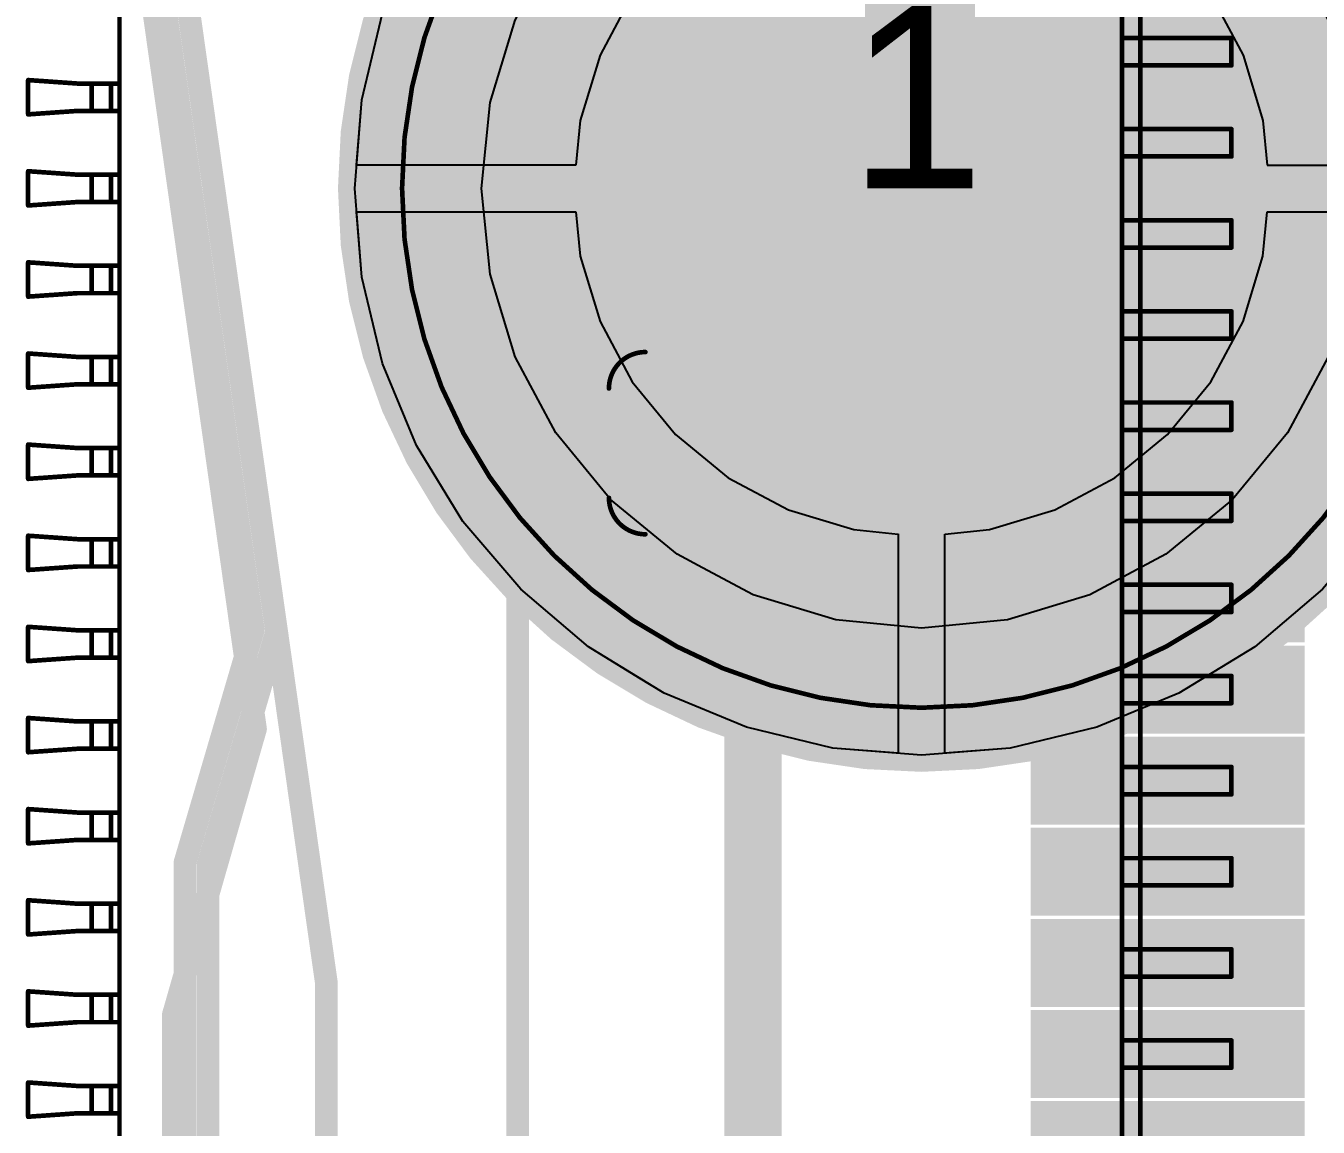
# Model space of a CAD drawing. Header units: millimetres. Extents: x 19.13 to 23.12, y 5.07 to 8.34.
# Drawn here: x 22.3392 to 22.6183, y 6.8809 to 7.1188 of the extents above; entities that cross this region are included whole.
import ezdxf

# ---------------------------------------------------------------- set-up
doc = ezdxf.new("R2010")
doc.units = ezdxf.units.MM
doc.header["$MEASUREMENT"] = 0
for name, color, linetype in [('BottomLayer', 5, 'Continuous'), ('BottomOverlay', 54, 'Continuous'), ('BottomPaste', 16, 'Continuous'), ('BottomSolder', 6, 'Continuous'), ('Mechanical10', 56, 'Continuous'), ('Mechanical15', 56, 'Continuous'), ('Mechanical32', 56, 'Continuous'), ('Mechanical5', 56, 'Continuous'), ('Mechanical6', 56, 'Continuous'), ('Mechanical8', 56, 'Continuous'), ('MidLayer1', 16, 'Continuous'), ('MidLayer2', 76, 'Continuous'), ('MidLayer3', 90, 'Continuous'), ('MidLayer4', 156, 'Continuous'), ('TopLayer', 1, 'Continuous'), ('TopOverlay', 2, 'Continuous'), ('TopPaste', 8, 'Continuous'), ('TopSolder', 216, 'Continuous')]:
    doc.layers.add(name, color=color, linetype=linetype)

# ---------------------------------------------------------------- blocks, each defined once
blk = doc.blocks.new('MEC_STANDOFF_PTH_620C380P_M3_BNM_15')
at = {"layer": 'BottomLayer', "const_width": 0.12205}
blk.add_lwpolyline([(-0.06102, 0, 1), (0.06102, 0, 1)], format="xyb", close=True, dxfattribs=at)
at = {"layer": 'BottomSolder', "const_width": 0.12605}
blk.add_lwpolyline([(-0.06302, 0, 1), (0.06302, 0, 1)], format="xyb", close=True, dxfattribs=at)
at = {"layer": 'Mechanical15'}
for points, const_width in [([(0.1122, 0, 1), (-0.1122, 0, 1)], 0.001), ([(-0.11245, 0, 1), (-0.11195, 0, 1)], 0.0005), ([(0.11195, 0, 1), (0.11245, 0, 1)], 0.0005)]:
    blk.add_lwpolyline(points, format="xyb", close=True, dxfattribs=dict(at, const_width=const_width))
at = {"layer": 'Mechanical5'}
for p, q in [((-0.03783, 0.11643), (-0.01915, 0.12092)), ((-0.01915, 0.12092), (0, 0.12242)), ((0, 0.12242), (0.01915, 0.12092)), ((0.01915, 0.12092), (0.03783, 0.11643)), ((-0.05558, 0.10908), (-0.03783, 0.11643)), ((0.03783, 0.11643), (0.05558, 0.10908)), ((-0.06104, 0.10573), (-0.05558, 0.10908)), ((0.05558, 0.10908), (0.07196, 0.09904)), ((-0.07196, 0.09904), (-0.06104, 0.10573)), ((-0.06104, 0.10573), (-0.06104, 0.10573)), ((-0.08657, 0.08657), (-0.07196, 0.09904)), ((0.07196, 0.09904), (0.08657, 0.08657)), ((-0.09904, 0.07196), (-0.08657, 0.08657)), ((0.08657, 0.08657), (0.09904, 0.07196)), ((-0.10908, 0.05558), (-0.09904, 0.07196)), ((0.09904, 0.07196), (0.10908, 0.05558)), ((-0.11643, 0.03783), (-0.10908, 0.05558)), ((0.10908, 0.05558), (0.11643, 0.03783)), ((-0.12092, 0.01915), (-0.11643, 0.03783)), ((0.11643, 0.03783), (0.12092, 0.01915)), ((-0.12242, 0), (-0.12092, 0.01915)), ((0.12092, 0.01915), (0.12242, 0)), ((-0.12092, -0.01915), (-0.12242, 0)), ((0.12242, 0), (0.12092, -0.01915)), ((0.12242, 0), (0.12242, 0)), ((-0.11643, -0.03783), (-0.12092, -0.01915)), ((0.12092, -0.01915), (0.11643, -0.03783)), ((-0.10908, -0.05558), (-0.11643, -0.03783)), ((0.11643, -0.03783), (0.10908, -0.05558)), ((-0.09904, -0.07196), (-0.10908, -0.05558)), ((0.10908, -0.05558), (0.09904, -0.07196)), ((-0.08657, -0.08657), (-0.09904, -0.07196)), ((0.09904, -0.07196), (0.08657, -0.08657)), ((-0.07196, -0.09904), (-0.08657, -0.08657)), ((0.08657, -0.08657), (0.07196, -0.09904)), ((-0.06104, -0.10573), (-0.07196, -0.09904)), ((0.07196, -0.09904), (0.05558, -0.10908)), ((-0.05558, -0.10908), (-0.06104, -0.10573)), ((-0.06104, -0.10573), (-0.06104, -0.10573)), ((-0.03783, -0.11643), (-0.05558, -0.10908)), ((0.05558, -0.10908), (0.03783, -0.11643)), ((-0.01915, -0.12092), (-0.03783, -0.11643)), ((0.03783, -0.11643), (0.01915, -0.12092)), ((0, -0.12242), (-0.01915, -0.12092)), ((0.01915, -0.12092), (0, -0.12242))]:
    blk.add_line(p, q, dxfattribs=at)
at = {"layer": 'Mechanical6'}
for p, q in [((-0.01854, 0.0932), (0, 0.09502)), ((0, 0.09502), (0.01854, 0.0932)), ((-0.03636, 0.08779), (-0.01854, 0.0932)), ((0.01854, 0.0932), (0.03636, 0.08779)), ((-0.04731, 0.08194), (-0.03636, 0.08779)), ((0.03636, 0.08779), (0.05279, 0.07901)), ((-0.05279, 0.07901), (-0.04731, 0.08194)), ((-0.04731, 0.08194), (-0.04731, 0.08194)), ((-0.06719, 0.06719), (-0.05279, 0.07901)), ((0.05279, 0.07901), (0.06719, 0.06719)), ((-0.07901, 0.05279), (-0.06719, 0.06719)), ((0.06719, 0.06719), (0.07901, 0.05279)), ((-0.08779, 0.03636), (-0.07901, 0.05279)), ((0.07901, 0.05279), (0.08779, 0.03636)), ((-0.0932, 0.01854), (-0.08779, 0.03636)), ((0.08779, 0.03636), (0.0932, 0.01854)), ((-0.09502, 0), (-0.0932, 0.01854)), ((0.0932, 0.01854), (0.09502, 0)), ((-0.0932, -0.01854), (-0.09502, 0)), ((0.09502, 0), (0.0932, -0.01854)), ((0.09502, 0), (0.09502, 0)), ((-0.08779, -0.03636), (-0.0932, -0.01854)), ((0.0932, -0.01854), (0.08779, -0.03636)), ((-0.07901, -0.05279), (-0.08779, -0.03636)), ((0.08779, -0.03636), (0.07901, -0.05279)), ((-0.06719, -0.06719), (-0.07901, -0.05279)), ((0.07901, -0.05279), (0.06719, -0.06719)), ((-0.05279, -0.07901), (-0.06719, -0.06719)), ((0.06719, -0.06719), (0.05279, -0.07901)), ((-0.04731, -0.08194), (-0.05279, -0.07901)), ((0.05279, -0.07901), (0.03636, -0.08779)), ((-0.03636, -0.08779), (-0.04731, -0.08194)), ((-0.04731, -0.08194), (-0.04731, -0.08194)), ((-0.01854, -0.0932), (-0.03636, -0.08779)), ((0.03636, -0.08779), (0.01854, -0.0932)), ((0, -0.09502), (-0.01854, -0.0932)), ((0.01854, -0.0932), (0, -0.09502))]:
    blk.add_line(p, q, dxfattribs=at)
at = {"layer": 'Mechanical8'}
for p, q in [((-0.01854, 0.0932), (0, 0.09502)), ((0, 0.09502), (0.01854, 0.0932)), ((-0.03636, 0.08779), (-0.01854, 0.0932)), ((0.01854, 0.0932), (0.03636, 0.08779)), ((-0.04731, 0.08194), (-0.03636, 0.08779)), ((0.03636, 0.08779), (0.05279, 0.07901)), ((-0.05279, 0.07901), (-0.04731, 0.08194)), ((-0.04731, 0.08194), (-0.04731, 0.08194)), ((-0.06719, 0.06719), (-0.05279, 0.07901)), ((0.05279, 0.07901), (0.06719, 0.06719)), ((-0.07901, 0.05279), (-0.06719, 0.06719)), ((0.06719, 0.06719), (0.07901, 0.05279)), ((-0.08779, 0.03636), (-0.07901, 0.05279)), ((0.07901, 0.05279), (0.08779, 0.03636)), ((-0.0932, 0.01854), (-0.08779, 0.03636)), ((0.08779, 0.03636), (0.0932, 0.01854)), ((-0.09502, 0), (-0.0932, 0.01854)), ((0.0932, 0.01854), (0.09502, 0)), ((-0.0932, -0.01854), (-0.09502, 0)), ((0.09502, 0), (0.0932, -0.01854)), ((0.09502, 0), (0.09502, 0)), ((-0.08779, -0.03636), (-0.0932, -0.01854)), ((0.0932, -0.01854), (0.08779, -0.03636)), ((-0.07901, -0.05279), (-0.08779, -0.03636)), ((0.08779, -0.03636), (0.07901, -0.05279)), ((-0.06719, -0.06719), (-0.07901, -0.05279)), ((0.07901, -0.05279), (0.06719, -0.06719)), ((-0.05279, -0.07901), (-0.06719, -0.06719)), ((0.06719, -0.06719), (0.05279, -0.07901)), ((-0.04731, -0.08194), (-0.05279, -0.07901)), ((0.05279, -0.07901), (0.03636, -0.08779)), ((-0.03636, -0.08779), (-0.04731, -0.08194)), ((-0.04731, -0.08194), (-0.04731, -0.08194)), ((-0.01854, -0.0932), (-0.03636, -0.08779)), ((0.03636, -0.08779), (0.01854, -0.0932)), ((0, -0.09502), (-0.01854, -0.0932)), ((0.01854, -0.0932), (0, -0.09502))]:
    blk.add_line(p, q, dxfattribs=at)
at = {"layer": 'MidLayer1', "const_width": 0.09449}
blk.add_lwpolyline([(-0.04724, 0, 1), (0.04724, 0, 1)], format="xyb", close=True, dxfattribs=at)
at = {"layer": 'MidLayer2', "const_width": 0.09449}
blk.add_lwpolyline([(-0.04724, 0, 1), (0.04724, 0, 1)], format="xyb", close=True, dxfattribs=at)
at = {"layer": 'MidLayer3', "const_width": 0.09449}
blk.add_lwpolyline([(-0.04724, 0, 1), (0.04724, 0, 1)], format="xyb", close=True, dxfattribs=at)
at = {"layer": 'MidLayer4', "const_width": 0.09449}
blk.add_lwpolyline([(-0.04724, 0, 1), (0.04724, 0, 1)], format="xyb", close=True, dxfattribs=at)
at = {"layer": 'TopLayer', "const_width": 0.09449}
blk.add_lwpolyline([(-0.04724, 0, 1), (0.04724, 0, 1)], format="xyb", close=True, dxfattribs=at)
at = {"layer": 'TopPaste'}
for p, q in [((-0.03783, 0.11643), (-0.01915, 0.12092)), ((-0.01915, 0.12092), (-0.00504, 0.12203)), ((-0.00504, 0.12203), (-0.00504, 0.12193)), ((-0.00504, 0.12193), (-0.00504, 0.07467)), ((0.00504, 0.12203), (0.00504, 0.12193)), ((0.01915, 0.12092), (0.00504, 0.12203)), ((0.00504, 0.12193), (0.00504, 0.07467)), ((0.03783, 0.11643), (0.01915, 0.12092)), ((-0.05558, 0.10908), (-0.03783, 0.11643)), ((0.05558, 0.10908), (0.03783, 0.11643)), ((-0.07196, 0.09904), (-0.05558, 0.10908)), ((0.07196, 0.09904), (0.05558, 0.10908)), ((-0.08657, 0.08657), (-0.07196, 0.09904)), ((0.08657, 0.08657), (0.07196, 0.09904)), ((-0.09904, 0.07196), (-0.08657, 0.08657)), ((0.09904, 0.07196), (0.08657, 0.08657)), ((-0.01466, 0.07372), (-0.02876, 0.06944)), ((-0.00504, 0.07467), (-0.01466, 0.07372)), ((0.00504, 0.07467), (0.01466, 0.07372)), ((0.01466, 0.07372), (0.02876, 0.06944)), ((-0.10908, 0.05558), (-0.09904, 0.07196)), ((0.10908, 0.05558), (0.09904, 0.07196)), ((-0.02876, 0.06944), (-0.04176, 0.0625)), ((0.02876, 0.06944), (0.04176, 0.0625)), ((-0.04176, 0.0625), (-0.05315, 0.05315)), ((0.04176, 0.0625), (0.05315, 0.05315)), ((-0.11643, 0.03783), (-0.10908, 0.05558)), ((-0.05315, 0.05315), (-0.0625, 0.04176)), ((0.05315, 0.05315), (0.0625, 0.04176)), ((0.11643, 0.03783), (0.10908, 0.05558)), ((-0.0625, 0.04176), (-0.06944, 0.02876)), ((0.0625, 0.04176), (0.06944, 0.02876)), ((-0.12092, 0.01915), (-0.11643, 0.03783)), ((0.12092, 0.01915), (0.11643, 0.03783)), ((-0.06944, 0.02876), (-0.07372, 0.01466)), ((0.06944, 0.02876), (0.07372, 0.01466)), ((-0.12203, 0.00504), (-0.12092, 0.01915)), ((0.12203, 0.00504), (0.12092, 0.01915)), ((-0.07372, 0.01466), (-0.07467, 0.00504)), ((0.07372, 0.01466), (0.07467, 0.00504)), ((-0.07465, 0.00504), (-0.12203, 0.00504)), ((-0.07467, 0.00504), (-0.07465, 0.00504)), ((0.07467, 0.00504), (0.07465, 0.00504)), ((0.07465, 0.00504), (0.12203, 0.00504)), ((-0.12203, -0.00504), (-0.12193, -0.00504)), ((-0.12092, -0.01915), (-0.12203, -0.00504)), ((-0.12193, -0.00504), (-0.07467, -0.00504)), ((-0.07467, -0.00504), (-0.07372, -0.01466)), ((0.07372, -0.01466), (0.07467, -0.00504)), ((0.07467, -0.00504), (0.07465, -0.00504)), ((0.07465, -0.00504), (0.12203, -0.00504)), ((0.12203, -0.00504), (0.12092, -0.01915)), ((-0.07372, -0.01466), (-0.06944, -0.02876)), ((0.06944, -0.02876), (0.07372, -0.01466)), ((-0.11643, -0.03783), (-0.12092, -0.01915)), ((0.12092, -0.01915), (0.11643, -0.03783)), ((-0.06944, -0.02876), (-0.0625, -0.04176)), ((0.0625, -0.04176), (0.06944, -0.02876)), ((-0.10908, -0.05558), (-0.11643, -0.03783)), ((0.11643, -0.03783), (0.10908, -0.05558)), ((-0.0625, -0.04176), (-0.05315, -0.05315)), ((0.05315, -0.05315), (0.0625, -0.04176)), ((-0.09904, -0.07196), (-0.10908, -0.05558)), ((-0.05315, -0.05315), (-0.04176, -0.0625)), ((0.04176, -0.0625), (0.05315, -0.05315)), ((0.10908, -0.05558), (0.09904, -0.07196)), ((-0.04176, -0.0625), (-0.02876, -0.06944)), ((0.02876, -0.06944), (0.04176, -0.0625)), ((-0.02876, -0.06944), (-0.01466, -0.07372)), ((0.01466, -0.07372), (0.02876, -0.06944)), ((-0.08657, -0.08657), (-0.09904, -0.07196)), ((0.09904, -0.07196), (0.08657, -0.08657)), ((-0.01466, -0.07372), (-0.00504, -0.07467)), ((-0.00504, -0.07467), (-0.00504, -0.07465)), ((-0.00504, -0.07465), (-0.00504, -0.12203)), ((0.00504, -0.07467), (0.01466, -0.07372)), ((0.00504, -0.12193), (0.00504, -0.07467)), ((-0.07196, -0.09904), (-0.08657, -0.08657)), ((0.08657, -0.08657), (0.07196, -0.09904)), ((-0.05558, -0.10908), (-0.07196, -0.09904)), ((0.07196, -0.09904), (0.05558, -0.10908)), ((-0.03783, -0.11643), (-0.05558, -0.10908)), ((0.05558, -0.10908), (0.03783, -0.11643)), ((-0.01915, -0.12092), (-0.03783, -0.11643)), ((0.03783, -0.11643), (0.01915, -0.12092)), ((-0.00504, -0.12203), (-0.01915, -0.12092)), ((0.01915, -0.12092), (0.00504, -0.12203)), ((0.00504, -0.12203), (0.00504, -0.12193))]:
    blk.add_line(p, q, dxfattribs=at)
at = {"layer": 'TopSolder', "const_width": 0.09849}
blk.add_lwpolyline([(-0.04924, 0, 1), (0.04924, 0, 1)], format="xyb", close=True, dxfattribs=at)
at = {"layer": 'Mechanical32'}
blk.add_text('1', height=0.03937, rotation=360, dxfattribs=at).set_placement((-0.01575, 0))
blk = doc.blocks.new('CON_MINIPEX_075_SMT_RA_M2_KEYM_B_B_104')
at = {"layer": 'BottomLayer'}
for points in [[(-0.03504, 1.70079), (-0.03504, 1.64961), (-0.02402, 1.70079), (-0.02402, 1.64961)], [(-0.01535, 1.70079), (-0.01535, 1.64961), (-0.00433, 1.70079), (-0.00433, 1.64961)], [(0.00433, 1.70079), (0.00433, 1.64961), (0.01535, 1.70079), (0.01535, 1.64961)], [(0.02402, 1.70079), (0.02402, 1.64961), (0.03504, 1.70079), (0.03504, 1.64961)], [(0.0437, 1.70079), (0.0437, 1.64961), (0.05472, 1.70079), (0.05472, 1.64961)], [(0.06339, 1.70079), (0.06339, 1.64961), (0.07441, 1.70079), (0.07441, 1.64961)], [(0.08307, 1.70079), (0.08307, 1.64961), (0.09409, 1.70079), (0.09409, 1.64961)], [(0.10276, 1.70079), (0.10276, 1.64961), (0.11378, 1.70079), (0.11378, 1.64961)], [(0.12244, 1.70079), (0.12244, 1.64961), (0.13346, 1.70079), (0.13346, 1.64961)], [(0.14213, 1.70079), (0.14213, 1.64961), (0.15315, 1.70079), (0.15315, 1.64961)], [(0.16181, 1.70079), (0.16181, 1.64961), (0.17283, 1.70079), (0.17283, 1.64961)], [(0.1815, 1.70079), (0.1815, 1.64961), (0.19252, 1.70079), (0.19252, 1.64961)], [(0.20118, 1.70079), (0.20118, 1.64961), (0.2122, 1.70079), (0.2122, 1.64961)]]:
    blk.add_solid(points, dxfattribs=at)
at = {"layer": 'BottomPaste'}
for points in [[(-0.03504, 1.70079), (-0.03504, 1.64961), (-0.02402, 1.70079), (-0.02402, 1.64961)], [(-0.01535, 1.70079), (-0.01535, 1.64961), (-0.00433, 1.70079), (-0.00433, 1.64961)], [(0.00433, 1.70079), (0.00433, 1.64961), (0.01535, 1.70079), (0.01535, 1.64961)], [(0.02402, 1.70079), (0.02402, 1.64961), (0.03504, 1.70079), (0.03504, 1.64961)], [(0.0437, 1.70079), (0.0437, 1.64961), (0.05472, 1.70079), (0.05472, 1.64961)], [(0.06339, 1.70079), (0.06339, 1.64961), (0.07441, 1.70079), (0.07441, 1.64961)], [(0.08307, 1.70079), (0.08307, 1.64961), (0.09409, 1.70079), (0.09409, 1.64961)], [(0.10276, 1.70079), (0.10276, 1.64961), (0.11378, 1.70079), (0.11378, 1.64961)], [(0.12244, 1.70079), (0.12244, 1.64961), (0.13346, 1.70079), (0.13346, 1.64961)], [(0.14213, 1.70079), (0.14213, 1.64961), (0.15315, 1.70079), (0.15315, 1.64961)], [(0.16181, 1.70079), (0.16181, 1.64961), (0.17283, 1.70079), (0.17283, 1.64961)], [(0.1815, 1.70079), (0.1815, 1.64961), (0.19252, 1.70079), (0.19252, 1.64961)], [(0.20118, 1.70079), (0.20118, 1.64961), (0.2122, 1.70079), (0.2122, 1.64961)]]:
    blk.add_solid(points, dxfattribs=at)
at = {"layer": 'BottomSolder'}
for points in [[(-0.03904, 1.70479), (-0.03904, 1.64561), (-0.02002, 1.70479), (-0.02002, 1.64561)], [(-0.01935, 1.70479), (-0.01935, 1.64561), (-0.00033, 1.70479), (-0.00033, 1.64561)], [(0.00033, 1.70479), (0.00033, 1.64561), (0.01935, 1.70479), (0.01935, 1.64561)], [(0.02002, 1.70479), (0.02002, 1.64561), (0.03904, 1.70479), (0.03904, 1.64561)], [(0.0397, 1.70479), (0.0397, 1.64561), (0.05872, 1.70479), (0.05872, 1.64561)], [(0.05939, 1.70479), (0.05939, 1.64561), (0.07841, 1.70479), (0.07841, 1.64561)], [(0.07907, 1.70479), (0.07907, 1.64561), (0.09809, 1.70479), (0.09809, 1.64561)], [(0.09876, 1.70479), (0.09876, 1.64561), (0.11778, 1.70479), (0.11778, 1.64561)], [(0.11844, 1.70479), (0.11844, 1.64561), (0.13746, 1.70479), (0.13746, 1.64561)], [(0.13813, 1.70479), (0.13813, 1.64561), (0.15715, 1.70479), (0.15715, 1.64561)], [(0.15781, 1.70479), (0.15781, 1.64561), (0.17683, 1.70479), (0.17683, 1.64561)], [(0.1775, 1.70479), (0.1775, 1.64561), (0.19652, 1.70479), (0.19652, 1.64561)], [(0.19718, 1.70479), (0.19718, 1.64561), (0.2162, 1.70479), (0.2162, 1.64561)]]:
    blk.add_solid(points, dxfattribs=at)
at = {"layer": 'Mechanical15', "const_width": 0.001}
for points in [[(-0.03248, 1.68898), (-0.02657, 1.68898)], [(-0.03248, 1.68898), (-0.03248, 1.66535)], [(-0.02657, 1.68898), (-0.02657, 1.66535)], [(-0.0128, 1.68898), (-0.00689, 1.68898)], [(-0.0128, 1.68898), (-0.0128, 1.66535)], [(-0.00689, 1.68898), (-0.00689, 1.66535)], [(0.00689, 1.68898), (0.0128, 1.68898)], [(0.00689, 1.68898), (0.00689, 1.66535)], [(0.0128, 1.68898), (0.0128, 1.66535)], [(0.02657, 1.68898), (0.03248, 1.68898)], [(0.02657, 1.68898), (0.02657, 1.66535)], [(0.03248, 1.68898), (0.03248, 1.66535)], [(0.04626, 1.68898), (0.05217, 1.68898)], [(0.04626, 1.68898), (0.04626, 1.66535)], [(0.05217, 1.68898), (0.05217, 1.66535)], [(0.06594, 1.68898), (0.07185, 1.68898)], [(0.06594, 1.68898), (0.06594, 1.66535)], [(0.07185, 1.68898), (0.07185, 1.66535)], [(0.08563, 1.68898), (0.09154, 1.68898)], [(0.08563, 1.68898), (0.08563, 1.66535)], [(0.09154, 1.68898), (0.09154, 1.66535)], [(0.10532, 1.68898), (0.11122, 1.68898)], [(0.10532, 1.68898), (0.10532, 1.66535)], [(0.11122, 1.68898), (0.11122, 1.66535)], [(0.125, 1.68898), (0.13091, 1.68898)], [(0.125, 1.68898), (0.125, 1.66535)], [(0.13091, 1.68898), (0.13091, 1.66535)], [(0.14469, 1.68898), (0.15059, 1.68898)], [(0.14469, 1.68898), (0.14469, 1.66535)], [(0.15059, 1.68898), (0.15059, 1.66535)], [(0.16437, 1.68898), (0.17028, 1.68898)], [(0.16437, 1.68898), (0.16437, 1.66535)], [(0.17028, 1.68898), (0.17028, 1.66535)], [(0.18406, 1.68898), (0.18996, 1.68898)], [(0.18406, 1.68898), (0.18406, 1.66535)], [(0.18996, 1.68898), (0.18996, 1.66535)], [(-0.43504, 1.66929), (0.43504, 1.66929)], [(-0.03248, 1.66929), (-0.02657, 1.66929)], [(-0.0128, 1.66929), (-0.00689, 1.66929)], [(0.00689, 1.66929), (0.0128, 1.66929)], [(0.02657, 1.66929), (0.03248, 1.66929)], [(0.04626, 1.66929), (0.05217, 1.66929)], [(0.06594, 1.66929), (0.07185, 1.66929)], [(0.08563, 1.66929), (0.09154, 1.66929)], [(0.10532, 1.66929), (0.11122, 1.66929)], [(0.125, 1.66929), (0.13091, 1.66929)], [(0.14469, 1.66929), (0.15059, 1.66929)], [(0.16437, 1.66929), (0.17028, 1.66929)], [(0.18406, 1.66929), (0.18996, 1.66929)], [(-0.4311, 1.66535), (0.4311, 1.66535)], [(-0.4311, 1.44882), (0.4311, 1.44882)], [(-0.02264, 1.44882), (-0.02264, 1.43976)], [(-0.01673, 1.44882), (-0.01673, 1.43976)], [(-0.00295, 1.44882), (-0.00295, 1.43976)], [(0.00295, 1.44882), (0.00295, 1.43976)], [(0.01673, 1.44882), (0.01673, 1.43976)], [(0.02264, 1.44882), (0.02264, 1.43976)], [(0.03642, 1.44882), (0.03642, 1.43976)], [(0.04232, 1.44882), (0.04232, 1.43976)], [(0.0561, 1.44882), (0.0561, 1.43976)], [(0.06201, 1.44882), (0.06201, 1.43976)], [(0.07579, 1.44882), (0.07579, 1.43976)], [(0.08169, 1.44882), (0.08169, 1.43976)], [(0.09547, 1.44882), (0.09547, 1.43976)], [(0.10138, 1.44882), (0.10138, 1.43976)], [(0.11516, 1.44882), (0.11516, 1.43976)], [(0.12106, 1.44882), (0.12106, 1.43976)], [(0.13484, 1.44882), (0.13484, 1.43976)], [(0.14075, 1.44882), (0.14075, 1.43976)], [(0.15453, 1.44882), (0.15453, 1.43976)], [(0.16043, 1.44882), (0.16043, 1.43976)], [(0.17421, 1.44882), (0.17421, 1.43976)], [(0.18012, 1.44882), (0.18012, 1.43976)], [(0.1939, 1.44882), (0.1939, 1.43976)], [(0.1998, 1.44882), (0.1998, 1.43976)], [(-0.02264, 1.44697), (-0.01673, 1.44697)], [(-0.00295, 1.44697), (0.00295, 1.44697)], [(0.01673, 1.44697), (0.02264, 1.44697)], [(0.03642, 1.44697), (0.04232, 1.44697)], [(0.0561, 1.44697), (0.06201, 1.44697)], [(0.07579, 1.44697), (0.08169, 1.44697)], [(0.09547, 1.44697), (0.10138, 1.44697)], [(0.11516, 1.44697), (0.12106, 1.44697)], [(0.13484, 1.44697), (0.14075, 1.44697)], [(0.15453, 1.44697), (0.16043, 1.44697)], [(0.17421, 1.44697), (0.18012, 1.44697)], [(0.1939, 1.44697), (0.1998, 1.44697)], [(-0.02264, 1.44283), (-0.01673, 1.44283)], [(-0.00295, 1.44283), (0.00295, 1.44283)], [(0.01673, 1.44283), (0.02264, 1.44283)], [(0.03642, 1.44283), (0.04232, 1.44283)], [(0.0561, 1.44283), (0.06201, 1.44283)], [(0.07579, 1.44283), (0.08169, 1.44283)], [(0.09547, 1.44283), (0.10138, 1.44283)], [(0.11516, 1.44283), (0.12106, 1.44283)], [(0.13484, 1.44283), (0.14075, 1.44283)], [(0.15453, 1.44283), (0.16043, 1.44283)], [(0.17421, 1.44283), (0.18012, 1.44283)], [(0.1939, 1.44283), (0.1998, 1.44283)], [(-0.02264, 1.43976), (-0.02339, 1.42909)], [(-0.01673, 1.43976), (-0.01598, 1.42909)], [(-0.00295, 1.43976), (-0.0037, 1.42909)], [(0.00295, 1.43976), (0.0037, 1.42909)], [(0.01673, 1.43976), (0.01598, 1.42909)], [(0.02264, 1.43976), (0.02339, 1.42909)], [(0.03642, 1.43976), (0.03567, 1.42909)], [(0.04232, 1.43976), (0.04307, 1.42909)], [(0.0561, 1.43976), (0.05535, 1.42909)], [(0.06201, 1.43976), (0.06276, 1.42909)], [(0.07579, 1.43976), (0.07504, 1.42909)], [(0.08169, 1.43976), (0.08244, 1.42909)], [(0.09547, 1.43976), (0.09472, 1.42909)], [(0.10138, 1.43976), (0.10213, 1.42909)], [(0.11516, 1.43976), (0.11441, 1.42909)], [(0.12106, 1.43976), (0.12181, 1.42909)], [(0.13484, 1.43976), (0.13409, 1.42909)], [(0.14075, 1.43976), (0.1415, 1.42909)], [(0.15453, 1.43976), (0.15378, 1.42909)], [(0.16043, 1.43976), (0.16118, 1.42909)], [(0.17421, 1.43976), (0.17346, 1.42909)], [(0.18012, 1.43976), (0.18087, 1.42909)], [(0.1939, 1.43976), (0.19315, 1.42909)], [(0.1998, 1.43976), (0.20055, 1.42909)], [(-0.02339, 1.42909), (-0.01598, 1.42909)], [(-0.0037, 1.42909), (0.0037, 1.42909)], [(0.01598, 1.42909), (0.02339, 1.42909)], [(0.03567, 1.42909), (0.04307, 1.42909)], [(0.05535, 1.42909), (0.06276, 1.42909)], [(0.07504, 1.42909), (0.08244, 1.42909)], [(0.09472, 1.42909), (0.10213, 1.42909)], [(0.11441, 1.42909), (0.12181, 1.42909)], [(0.13409, 1.42909), (0.1415, 1.42909)], [(0.15378, 1.42909), (0.16118, 1.42909)], [(0.17346, 1.42909), (0.18087, 1.42909)], [(0.19315, 1.42909), (0.20055, 1.42909)]]:
    blk.add_lwpolyline(points, dxfattribs=at)
at = {"layer": 'Mechanical15', "const_width": 0.0005}
for points in [[(-0.03273, 1.68898, 1), (-0.03223, 1.68898, 1)], [(-0.03273, 1.68898, 1), (-0.03223, 1.68898, 1)], [(-0.02682, 1.68898, 1), (-0.02632, 1.68898, 1)], [(-0.02682, 1.68898, 1), (-0.02632, 1.68898, 1)], [(-0.01305, 1.68898, 1), (-0.01255, 1.68898, 1)], [(-0.01305, 1.68898, 1), (-0.01255, 1.68898, 1)], [(-0.00714, 1.68898, 1), (-0.00664, 1.68898, 1)], [(-0.00714, 1.68898, 1), (-0.00664, 1.68898, 1)], [(0.00664, 1.68898, 1), (0.00714, 1.68898, 1)], [(0.00664, 1.68898, 1), (0.00714, 1.68898, 1)], [(0.01255, 1.68898, 1), (0.01305, 1.68898, 1)], [(0.01255, 1.68898, 1), (0.01305, 1.68898, 1)], [(0.02632, 1.68898, 1), (0.02682, 1.68898, 1)], [(0.02632, 1.68898, 1), (0.02682, 1.68898, 1)], [(0.03223, 1.68898, 1), (0.03273, 1.68898, 1)], [(0.03223, 1.68898, 1), (0.03273, 1.68898, 1)], [(0.04601, 1.68898, 1), (0.04651, 1.68898, 1)], [(0.04601, 1.68898, 1), (0.04651, 1.68898, 1)], [(0.05192, 1.68898, 1), (0.05242, 1.68898, 1)], [(0.05192, 1.68898, 1), (0.05242, 1.68898, 1)], [(0.06569, 1.68898, 1), (0.06619, 1.68898, 1)], [(0.06569, 1.68898, 1), (0.06619, 1.68898, 1)], [(0.0716, 1.68898, 1), (0.0721, 1.68898, 1)], [(0.0716, 1.68898, 1), (0.0721, 1.68898, 1)], [(0.08538, 1.68898, 1), (0.08588, 1.68898, 1)], [(0.08538, 1.68898, 1), (0.08588, 1.68898, 1)], [(0.09129, 1.68898, 1), (0.09179, 1.68898, 1)], [(0.09129, 1.68898, 1), (0.09179, 1.68898, 1)], [(0.10507, 1.68898, 1), (0.10557, 1.68898, 1)], [(0.10507, 1.68898, 1), (0.10557, 1.68898, 1)], [(0.11097, 1.68898, 1), (0.11147, 1.68898, 1)], [(0.11097, 1.68898, 1), (0.11147, 1.68898, 1)], [(0.12475, 1.68898, 1), (0.12525, 1.68898, 1)], [(0.12475, 1.68898, 1), (0.12525, 1.68898, 1)], [(0.13066, 1.68898, 1), (0.13116, 1.68898, 1)], [(0.13066, 1.68898, 1), (0.13116, 1.68898, 1)], [(0.14444, 1.68898, 1), (0.14494, 1.68898, 1)], [(0.14444, 1.68898, 1), (0.14494, 1.68898, 1)], [(0.15034, 1.68898, 1), (0.15084, 1.68898, 1)], [(0.15034, 1.68898, 1), (0.15084, 1.68898, 1)], [(0.16412, 1.68898, 1), (0.16462, 1.68898, 1)], [(0.16412, 1.68898, 1), (0.16462, 1.68898, 1)], [(0.17003, 1.68898, 1), (0.17053, 1.68898, 1)], [(0.17003, 1.68898, 1), (0.17053, 1.68898, 1)], [(0.18381, 1.68898, 1), (0.18431, 1.68898, 1)], [(0.18381, 1.68898, 1), (0.18431, 1.68898, 1)], [(0.18971, 1.68898, 1), (0.19021, 1.68898, 1)], [(0.18971, 1.68898, 1), (0.19021, 1.68898, 1)], [(-0.03273, 1.66929, 1), (-0.03223, 1.66929, 1)], [(-0.02682, 1.66929, 1), (-0.02632, 1.66929, 1)], [(-0.01305, 1.66929, 1), (-0.01255, 1.66929, 1)], [(-0.00714, 1.66929, 1), (-0.00664, 1.66929, 1)], [(0.00664, 1.66929, 1), (0.00714, 1.66929, 1)], [(0.01255, 1.66929, 1), (0.01305, 1.66929, 1)], [(0.02632, 1.66929, 1), (0.02682, 1.66929, 1)], [(0.03223, 1.66929, 1), (0.03273, 1.66929, 1)], [(0.04601, 1.66929, 1), (0.04651, 1.66929, 1)], [(0.05192, 1.66929, 1), (0.05242, 1.66929, 1)], [(0.06569, 1.66929, 1), (0.06619, 1.66929, 1)], [(0.0716, 1.66929, 1), (0.0721, 1.66929, 1)], [(0.08538, 1.66929, 1), (0.08588, 1.66929, 1)], [(0.09129, 1.66929, 1), (0.09179, 1.66929, 1)], [(0.10507, 1.66929, 1), (0.10557, 1.66929, 1)], [(0.11097, 1.66929, 1), (0.11147, 1.66929, 1)], [(0.12475, 1.66929, 1), (0.12525, 1.66929, 1)], [(0.13066, 1.66929, 1), (0.13116, 1.66929, 1)], [(0.14444, 1.66929, 1), (0.14494, 1.66929, 1)], [(0.15034, 1.66929, 1), (0.15084, 1.66929, 1)], [(0.16412, 1.66929, 1), (0.16462, 1.66929, 1)], [(0.17003, 1.66929, 1), (0.17053, 1.66929, 1)], [(0.18381, 1.66929, 1), (0.18431, 1.66929, 1)], [(0.18971, 1.66929, 1), (0.19021, 1.66929, 1)], [(-0.03273, 1.66535, 1), (-0.03223, 1.66535, 1)], [(-0.02682, 1.66535, 1), (-0.02632, 1.66535, 1)], [(-0.01305, 1.66535, 1), (-0.01255, 1.66535, 1)], [(-0.00714, 1.66535, 1), (-0.00664, 1.66535, 1)], [(0.00664, 1.66535, 1), (0.00714, 1.66535, 1)], [(0.01255, 1.66535, 1), (0.01305, 1.66535, 1)], [(0.02632, 1.66535, 1), (0.02682, 1.66535, 1)], [(0.03223, 1.66535, 1), (0.03273, 1.66535, 1)], [(0.04601, 1.66535, 1), (0.04651, 1.66535, 1)], [(0.05192, 1.66535, 1), (0.05242, 1.66535, 1)], [(0.06569, 1.66535, 1), (0.06619, 1.66535, 1)], [(0.0716, 1.66535, 1), (0.0721, 1.66535, 1)], [(0.08538, 1.66535, 1), (0.08588, 1.66535, 1)], [(0.09129, 1.66535, 1), (0.09179, 1.66535, 1)], [(0.10507, 1.66535, 1), (0.10557, 1.66535, 1)], [(0.11097, 1.66535, 1), (0.11147, 1.66535, 1)], [(0.12475, 1.66535, 1), (0.12525, 1.66535, 1)], [(0.13066, 1.66535, 1), (0.13116, 1.66535, 1)], [(0.14444, 1.66535, 1), (0.14494, 1.66535, 1)], [(0.15034, 1.66535, 1), (0.15084, 1.66535, 1)], [(0.16412, 1.66535, 1), (0.16462, 1.66535, 1)], [(0.17003, 1.66535, 1), (0.17053, 1.66535, 1)], [(0.18381, 1.66535, 1), (0.18431, 1.66535, 1)], [(0.18971, 1.66535, 1), (0.19021, 1.66535, 1)], [(-0.02289, 1.44882, 1), (-0.02239, 1.44882, 1)], [(-0.01698, 1.44882, 1), (-0.01648, 1.44882, 1)], [(-0.0032, 1.44882, 1), (-0.0027, 1.44882, 1)], [(0.0027, 1.44882, 1), (0.0032, 1.44882, 1)], [(0.01648, 1.44882, 1), (0.01698, 1.44882, 1)], [(0.02239, 1.44882, 1), (0.02289, 1.44882, 1)], [(0.03617, 1.44882, 1), (0.03667, 1.44882, 1)], [(0.04207, 1.44882, 1), (0.04257, 1.44882, 1)], [(0.05585, 1.44882, 1), (0.05635, 1.44882, 1)], [(0.06176, 1.44882, 1), (0.06226, 1.44882, 1)], [(0.07554, 1.44882, 1), (0.07604, 1.44882, 1)], [(0.08144, 1.44882, 1), (0.08194, 1.44882, 1)], [(0.09522, 1.44882, 1), (0.09572, 1.44882, 1)], [(0.10113, 1.44882, 1), (0.10163, 1.44882, 1)], [(0.11491, 1.44882, 1), (0.11541, 1.44882, 1)], [(0.12081, 1.44882, 1), (0.12131, 1.44882, 1)], [(0.13459, 1.44882, 1), (0.13509, 1.44882, 1)], [(0.1405, 1.44882, 1), (0.141, 1.44882, 1)], [(0.15428, 1.44882, 1), (0.15478, 1.44882, 1)], [(0.16018, 1.44882, 1), (0.16068, 1.44882, 1)], [(0.17396, 1.44882, 1), (0.17446, 1.44882, 1)], [(0.17987, 1.44882, 1), (0.18037, 1.44882, 1)], [(0.19365, 1.44882, 1), (0.19415, 1.44882, 1)], [(0.19955, 1.44882, 1), (0.20005, 1.44882, 1)], [(-0.02289, 1.44697, 1), (-0.02239, 1.44697, 1)], [(-0.01698, 1.44697, 1), (-0.01648, 1.44697, 1)], [(-0.0032, 1.44697, 1), (-0.0027, 1.44697, 1)], [(0.0027, 1.44697, 1), (0.0032, 1.44697, 1)], [(0.01648, 1.44697, 1), (0.01698, 1.44697, 1)], [(0.02239, 1.44697, 1), (0.02289, 1.44697, 1)], [(0.03617, 1.44697, 1), (0.03667, 1.44697, 1)], [(0.04207, 1.44697, 1), (0.04257, 1.44697, 1)], [(0.05585, 1.44697, 1), (0.05635, 1.44697, 1)], [(0.06176, 1.44697, 1), (0.06226, 1.44697, 1)], [(0.07554, 1.44697, 1), (0.07604, 1.44697, 1)], [(0.08144, 1.44697, 1), (0.08194, 1.44697, 1)], [(0.09522, 1.44697, 1), (0.09572, 1.44697, 1)], [(0.10113, 1.44697, 1), (0.10163, 1.44697, 1)], [(0.11491, 1.44697, 1), (0.11541, 1.44697, 1)], [(0.12081, 1.44697, 1), (0.12131, 1.44697, 1)], [(0.13459, 1.44697, 1), (0.13509, 1.44697, 1)], [(0.1405, 1.44697, 1), (0.141, 1.44697, 1)], [(0.15428, 1.44697, 1), (0.15478, 1.44697, 1)], [(0.16018, 1.44697, 1), (0.16068, 1.44697, 1)], [(0.17396, 1.44697, 1), (0.17446, 1.44697, 1)], [(0.17987, 1.44697, 1), (0.18037, 1.44697, 1)], [(0.19365, 1.44697, 1), (0.19415, 1.44697, 1)], [(0.19955, 1.44697, 1), (0.20005, 1.44697, 1)], [(-0.02289, 1.44283, 1), (-0.02239, 1.44283, 1)], [(-0.01698, 1.44283, 1), (-0.01648, 1.44283, 1)], [(-0.0032, 1.44283, 1), (-0.0027, 1.44283, 1)], [(0.0027, 1.44283, 1), (0.0032, 1.44283, 1)], [(0.01648, 1.44283, 1), (0.01698, 1.44283, 1)], [(0.02239, 1.44283, 1), (0.02289, 1.44283, 1)], [(0.03617, 1.44283, 1), (0.03667, 1.44283, 1)], [(0.04207, 1.44283, 1), (0.04257, 1.44283, 1)], [(0.05585, 1.44283, 1), (0.05635, 1.44283, 1)], [(0.06176, 1.44283, 1), (0.06226, 1.44283, 1)], [(0.07554, 1.44283, 1), (0.07604, 1.44283, 1)], [(0.08144, 1.44283, 1), (0.08194, 1.44283, 1)], [(0.09522, 1.44283, 1), (0.09572, 1.44283, 1)], [(0.10113, 1.44283, 1), (0.10163, 1.44283, 1)], [(0.11491, 1.44283, 1), (0.11541, 1.44283, 1)], [(0.12081, 1.44283, 1), (0.12131, 1.44283, 1)], [(0.13459, 1.44283, 1), (0.13509, 1.44283, 1)], [(0.1405, 1.44283, 1), (0.141, 1.44283, 1)], [(0.15428, 1.44283, 1), (0.15478, 1.44283, 1)], [(0.16018, 1.44283, 1), (0.16068, 1.44283, 1)], [(0.17396, 1.44283, 1), (0.17446, 1.44283, 1)], [(0.17987, 1.44283, 1), (0.18037, 1.44283, 1)], [(0.19365, 1.44283, 1), (0.19415, 1.44283, 1)], [(0.19955, 1.44283, 1), (0.20005, 1.44283, 1)], [(-0.02289, 1.43976, 1), (-0.02239, 1.43976, 1)], [(-0.02289, 1.43976, 1), (-0.02239, 1.43976, 1)], [(-0.01698, 1.43976, 1), (-0.01648, 1.43976, 1)], [(-0.01698, 1.43976, 1), (-0.01648, 1.43976, 1)], [(-0.0032, 1.43976, 1), (-0.0027, 1.43976, 1)], [(-0.0032, 1.43976, 1), (-0.0027, 1.43976, 1)], [(0.0027, 1.43976, 1), (0.0032, 1.43976, 1)], [(0.0027, 1.43976, 1), (0.0032, 1.43976, 1)], [(0.01648, 1.43976, 1), (0.01698, 1.43976, 1)], [(0.01648, 1.43976, 1), (0.01698, 1.43976, 1)], [(0.02239, 1.43976, 1), (0.02289, 1.43976, 1)], [(0.02239, 1.43976, 1), (0.02289, 1.43976, 1)], [(0.03617, 1.43976, 1), (0.03667, 1.43976, 1)], [(0.03617, 1.43976, 1), (0.03667, 1.43976, 1)], [(0.04207, 1.43976, 1), (0.04257, 1.43976, 1)], [(0.04207, 1.43976, 1), (0.04257, 1.43976, 1)], [(0.05585, 1.43976, 1), (0.05635, 1.43976, 1)], [(0.05585, 1.43976, 1), (0.05635, 1.43976, 1)], [(0.06176, 1.43976, 1), (0.06226, 1.43976, 1)], [(0.06176, 1.43976, 1), (0.06226, 1.43976, 1)], [(0.07554, 1.43976, 1), (0.07604, 1.43976, 1)], [(0.07554, 1.43976, 1), (0.07604, 1.43976, 1)], [(0.08144, 1.43976, 1), (0.08194, 1.43976, 1)], [(0.08144, 1.43976, 1), (0.08194, 1.43976, 1)], [(0.09522, 1.43976, 1), (0.09572, 1.43976, 1)], [(0.09522, 1.43976, 1), (0.09572, 1.43976, 1)], [(0.10113, 1.43976, 1), (0.10163, 1.43976, 1)], [(0.10113, 1.43976, 1), (0.10163, 1.43976, 1)], [(0.11491, 1.43976, 1), (0.11541, 1.43976, 1)], [(0.11491, 1.43976, 1), (0.11541, 1.43976, 1)], [(0.12081, 1.43976, 1), (0.12131, 1.43976, 1)], [(0.12081, 1.43976, 1), (0.12131, 1.43976, 1)], [(0.13459, 1.43976, 1), (0.13509, 1.43976, 1)], [(0.13459, 1.43976, 1), (0.13509, 1.43976, 1)], [(0.1405, 1.43976, 1), (0.141, 1.43976, 1)], [(0.1405, 1.43976, 1), (0.141, 1.43976, 1)], [(0.15428, 1.43976, 1), (0.15478, 1.43976, 1)], [(0.15428, 1.43976, 1), (0.15478, 1.43976, 1)], [(0.16018, 1.43976, 1), (0.16068, 1.43976, 1)], [(0.16018, 1.43976, 1), (0.16068, 1.43976, 1)], [(0.17396, 1.43976, 1), (0.17446, 1.43976, 1)], [(0.17396, 1.43976, 1), (0.17446, 1.43976, 1)], [(0.17987, 1.43976, 1), (0.18037, 1.43976, 1)], [(0.17987, 1.43976, 1), (0.18037, 1.43976, 1)], [(0.19365, 1.43976, 1), (0.19415, 1.43976, 1)], [(0.19365, 1.43976, 1), (0.19415, 1.43976, 1)], [(0.19955, 1.43976, 1), (0.20005, 1.43976, 1)], [(0.19955, 1.43976, 1), (0.20005, 1.43976, 1)], [(-0.02364, 1.42909, 1), (-0.02314, 1.42909, 1)], [(-0.02364, 1.42909, 1), (-0.02314, 1.42909, 1)], [(-0.01623, 1.42909, 1), (-0.01573, 1.42909, 1)], [(-0.01623, 1.42909, 1), (-0.01573, 1.42909, 1)], [(-0.00395, 1.42909, 1), (-0.00345, 1.42909, 1)], [(-0.00395, 1.42909, 1), (-0.00345, 1.42909, 1)], [(0.00345, 1.42909, 1), (0.00395, 1.42909, 1)], [(0.00345, 1.42909, 1), (0.00395, 1.42909, 1)], [(0.01573, 1.42909, 1), (0.01623, 1.42909, 1)], [(0.01573, 1.42909, 1), (0.01623, 1.42909, 1)], [(0.02314, 1.42909, 1), (0.02364, 1.42909, 1)], [(0.02314, 1.42909, 1), (0.02364, 1.42909, 1)], [(0.03542, 1.42909, 1), (0.03592, 1.42909, 1)], [(0.03542, 1.42909, 1), (0.03592, 1.42909, 1)], [(0.04282, 1.42909, 1), (0.04332, 1.42909, 1)], [(0.04282, 1.42909, 1), (0.04332, 1.42909, 1)], [(0.0551, 1.42909, 1), (0.0556, 1.42909, 1)], [(0.0551, 1.42909, 1), (0.0556, 1.42909, 1)], [(0.06251, 1.42909, 1), (0.06301, 1.42909, 1)], [(0.06251, 1.42909, 1), (0.06301, 1.42909, 1)], [(0.07479, 1.42909, 1), (0.07529, 1.42909, 1)], [(0.07479, 1.42909, 1), (0.07529, 1.42909, 1)], [(0.08219, 1.42909, 1), (0.08269, 1.42909, 1)], [(0.08219, 1.42909, 1), (0.08269, 1.42909, 1)], [(0.09447, 1.42909, 1), (0.09497, 1.42909, 1)], [(0.09447, 1.42909, 1), (0.09497, 1.42909, 1)], [(0.10188, 1.42909, 1), (0.10238, 1.42909, 1)], [(0.10188, 1.42909, 1), (0.10238, 1.42909, 1)], [(0.11416, 1.42909, 1), (0.11466, 1.42909, 1)], [(0.11416, 1.42909, 1), (0.11466, 1.42909, 1)], [(0.12156, 1.42909, 1), (0.12206, 1.42909, 1)], [(0.12156, 1.42909, 1), (0.12206, 1.42909, 1)], [(0.13384, 1.42909, 1), (0.13434, 1.42909, 1)], [(0.13384, 1.42909, 1), (0.13434, 1.42909, 1)], [(0.14125, 1.42909, 1), (0.14175, 1.42909, 1)], [(0.14125, 1.42909, 1), (0.14175, 1.42909, 1)], [(0.15353, 1.42909, 1), (0.15403, 1.42909, 1)], [(0.15353, 1.42909, 1), (0.15403, 1.42909, 1)], [(0.16093, 1.42909, 1), (0.16143, 1.42909, 1)], [(0.16093, 1.42909, 1), (0.16143, 1.42909, 1)], [(0.17321, 1.42909, 1), (0.17371, 1.42909, 1)], [(0.17321, 1.42909, 1), (0.17371, 1.42909, 1)], [(0.18062, 1.42909, 1), (0.18112, 1.42909, 1)], [(0.18062, 1.42909, 1), (0.18112, 1.42909, 1)], [(0.1929, 1.42909, 1), (0.1934, 1.42909, 1)], [(0.1929, 1.42909, 1), (0.1934, 1.42909, 1)], [(0.2003, 1.42909, 1), (0.2008, 1.42909, 1)], [(0.2003, 1.42909, 1), (0.2008, 1.42909, 1)]]:
    blk.add_lwpolyline(points, format="xyb", close=True, dxfattribs=at)
blk = doc.blocks.new('CON_SODIMM_260_SMT_RA_F_P005_484')
at = {"layer": 'Mechanical10', "const_width": 0.00491}
for points in [[(-1.37598, 0.18035), (-1.37598, -0.27909)], [(-1.41732, 0.00984), (-1.41732, -0.59764)], [(-1.35039, -0.07874), (-1.35039, -0.30441)], [(-1.46437, -0.08071), (-1.46437, -0.37598)], [(-1.34547, -0.08366), (-1.34547, -0.30512)], [(-1.46929, -0.21949), (-1.46929, -0.41043)], [(-1.33661, -0.55705), (-1.37598, -0.27909)], [(-1.35039, -0.30441), (-1.36524, -0.355)], [(-1.34547, -0.30512), (-1.3602, -0.35535)], [(-1.33232, -0.55213), (-1.3602, -0.35535)], [(-1.44488, -0.37598), (-1.46437, -0.37598)], [(-1.43701, -0.38386), (-1.43701, -0.40748)], [(-1.48075, -0.41043), (-1.48075, -0.47933)], [(-1.46929, -0.41043), (-1.48075, -0.41043)], [(-1.45846, -0.41535), (-1.47583, -0.41535)], [(-1.47583, -0.41535), (-1.47583, -0.47441)], [(-1.47217, -0.41535), (-1.47217, -0.47441)], [(-1.45846, -0.41535), (-1.45846, -0.47441)], [(-1.44488, -0.41535), (-1.4574, -0.41535)], [(-1.44685, -0.47441), (-1.47583, -0.47441)], [(-1.44685, -0.47441), (-1.44685, -0.52165)], [(-1.45177, -0.47933), (-1.48075, -0.47933)], [(-1.45177, -0.47933), (-1.45177, -0.52165)]]:
    blk.add_lwpolyline(points, dxfattribs=at)
at = {"layer": 'Mechanical10'}
for points, const_width in [([(-1.37721, -0.27909, 1), (-1.37476, -0.27909, 1)], 0.00246), ([(-1.37721, -0.27909, 1), (-1.37476, -0.27909, 1)], 0.00246), ([(-1.35162, -0.30441, 1), (-1.34917, -0.30441, 1)], 0.00246), ([(-1.35162, -0.30441, 1), (-1.34917, -0.30441, 1)], 0.00246), ([(-1.3467, -0.30512, 1), (-1.34424, -0.30512, 1)], 0.00246), ([(-1.3467, -0.30512, 1), (-1.34424, -0.30512, 1)], 0.00246), ([(-1.36646, -0.355, 1), (-1.36401, -0.355, 1)], 0.00246), ([(-1.36142, -0.35535, 1), (-1.35897, -0.35535, 1)], 0.00246), ([(-1.36142, -0.35535, 1), (-1.35897, -0.35535, 1)], 0.00246), ([(-1.4656, -0.37598, 1), (-1.46314, -0.37598, 1)], 0.00246), ([(-1.4656, -0.37598, 1), (-1.46314, -0.37598, 1)], 0.00246), ([(-1.44611, -0.37598, 1), (-1.44365, -0.37598, 1)], 0.00246), ([(-1.44513, -0.37598, 1), (-1.44463, -0.37598, 1)], 0.0005), ([(-1.43824, -0.38386, 1), (-1.43578, -0.38386, 1)], 0.00246), ([(-1.43726, -0.38386, 1), (-1.43676, -0.38386, 1)], 0.0005), ([(-1.43824, -0.40748, 1), (-1.43578, -0.40748, 1)], 0.00246), ([(-1.43726, -0.40748, 1), (-1.43676, -0.40748, 1)], 0.0005), ([(-1.48198, -0.41043, 1), (-1.47952, -0.41043, 1)], 0.00246), ([(-1.48198, -0.41043, 1), (-1.47952, -0.41043, 1)], 0.00246), ([(-1.47052, -0.41043, 1), (-1.46806, -0.41043, 1)], 0.00246), ([(-1.47052, -0.41043, 1), (-1.46806, -0.41043, 1)], 0.00246), ([(-1.47705, -0.41535, 1), (-1.4746, -0.41535, 1)], 0.00246), ([(-1.47705, -0.41535, 1), (-1.4746, -0.41535, 1)], 0.00246), ([(-1.47339, -0.41535, 1), (-1.47094, -0.41535, 1)], 0.00246), ([(-1.45969, -0.41535, 1), (-1.45724, -0.41535, 1)], 0.00246), ([(-1.45969, -0.41535, 1), (-1.45724, -0.41535, 1)], 0.00246), ([(-1.45863, -0.41535, 1), (-1.45617, -0.41535, 1)], 0.00246), ([(-1.44611, -0.41535, 1), (-1.44365, -0.41535, 1)], 0.00246), ([(-1.44513, -0.41535, 1), (-1.44463, -0.41535, 1)], 0.0005), ([(-1.47705, -0.47441, 1), (-1.4746, -0.47441, 1)], 0.00246), ([(-1.47705, -0.47441, 1), (-1.4746, -0.47441, 1)], 0.00246), ([(-1.47339, -0.47441, 1), (-1.47094, -0.47441, 1)], 0.00246), ([(-1.45969, -0.47441, 1), (-1.45724, -0.47441, 1)], 0.00246), ([(-1.44808, -0.47441, 1), (-1.44562, -0.47441, 1)], 0.00246), ([(-1.44808, -0.47441, 1), (-1.44562, -0.47441, 1)], 0.00246), ([(-1.48198, -0.47933, 1), (-1.47952, -0.47933, 1)], 0.00246), ([(-1.48198, -0.47933, 1), (-1.47952, -0.47933, 1)], 0.00246), ([(-1.453, -0.47933, 1), (-1.45054, -0.47933, 1)], 0.00246), ([(-1.453, -0.47933, 1), (-1.45054, -0.47933, 1)], 0.00246)]:
    blk.add_lwpolyline(points, format="xyb", close=True, dxfattribs=dict(at, const_width=const_width))
at = {"layer": 'Mechanical10', "const_width": 0.001}
for points in [[(-1.44488, -0.37598, -0.414214), (-1.43701, -0.38386)], [(-1.43701, -0.40748, -0.414214), (-1.44488, -0.41535)]]:
    blk.add_lwpolyline(points, format="xyb", dxfattribs=at)
at = {"layer": 'TopOverlay', "const_width": 0.00491}
for points in [[(-1.34291, -0.08622), (-1.34291, -0.27209)], [(-1.47185, -0.24094), (-1.47185, -0.40787)], [(-1.34291, -0.27209), (-1.36067, -0.33394)], [(-1.33012, -0.54957), (-1.36067, -0.33394)], [(-1.47185, -0.40787), (-1.48331, -0.40787)], [(-1.48331, -0.40787), (-1.48331, -0.48189)], [(-1.45433, -0.48189), (-1.48331, -0.48189)], [(-1.45433, -0.48189), (-1.45433, -0.52165)]]:
    blk.add_lwpolyline(points, dxfattribs=at)
at = {"layer": 'TopOverlay', "const_width": 0.00246}
for points in [[(-1.34414, -0.27209, 1), (-1.34169, -0.27209, 1)], [(-1.34414, -0.27209, 1), (-1.34169, -0.27209, 1)], [(-1.3619, -0.33394, 1), (-1.35944, -0.33394, 1)], [(-1.3619, -0.33394, 1), (-1.35944, -0.33394, 1)], [(-1.48453, -0.40787, 1), (-1.48208, -0.40787, 1)], [(-1.48453, -0.40787, 1), (-1.48208, -0.40787, 1)], [(-1.47308, -0.40787, 1), (-1.47062, -0.40787, 1)], [(-1.47308, -0.40787, 1), (-1.47062, -0.40787, 1)], [(-1.48453, -0.48189, 1), (-1.48208, -0.48189, 1)], [(-1.48453, -0.48189, 1), (-1.48208, -0.48189, 1)], [(-1.45556, -0.48189, 1), (-1.4531, -0.48189, 1)], [(-1.45556, -0.48189, 1), (-1.4531, -0.48189, 1)]]:
    blk.add_lwpolyline(points, format="xyb", close=True, dxfattribs=at)

msp = doc.modelspace()

# ---------------------------------------------------------------- linework, layer by layer
at = {"layer": 'BottomOverlay'}
for points, const_width in [([(22.60784, 7.08374, 1), (22.45741, 7.08374, 1)], 0.005), ([(22.45616, 7.08374, 1), (22.45866, 7.08374, 1)], 0.0025), ([(22.60659, 7.08374, 1), (22.60909, 7.08374, 1)], 0.0025)]:
    msp.add_lwpolyline(points, format="xyb", close=True, dxfattribs=dict(at, const_width=const_width))

# ---------------------------------------------------------------- block references
for name, p, rotation in [('CON_SODIMM_260_SMT_RA_F_P005_484', (21.0281, 6.63303), 180), ('CON_MINIPEX_075_SMT_RA_M2_KEYM_B_B_104', (20.91058, 7.08374), 270)]:
    msp.add_blockref(name, p, dxfattribs=dict(rotation=rotation))
msp.add_blockref('MEC_STANDOFF_PTH_620C380P_M3_BNM_15', (22.53263, 7.08374))

doc.saveas('drawing.dxf')
